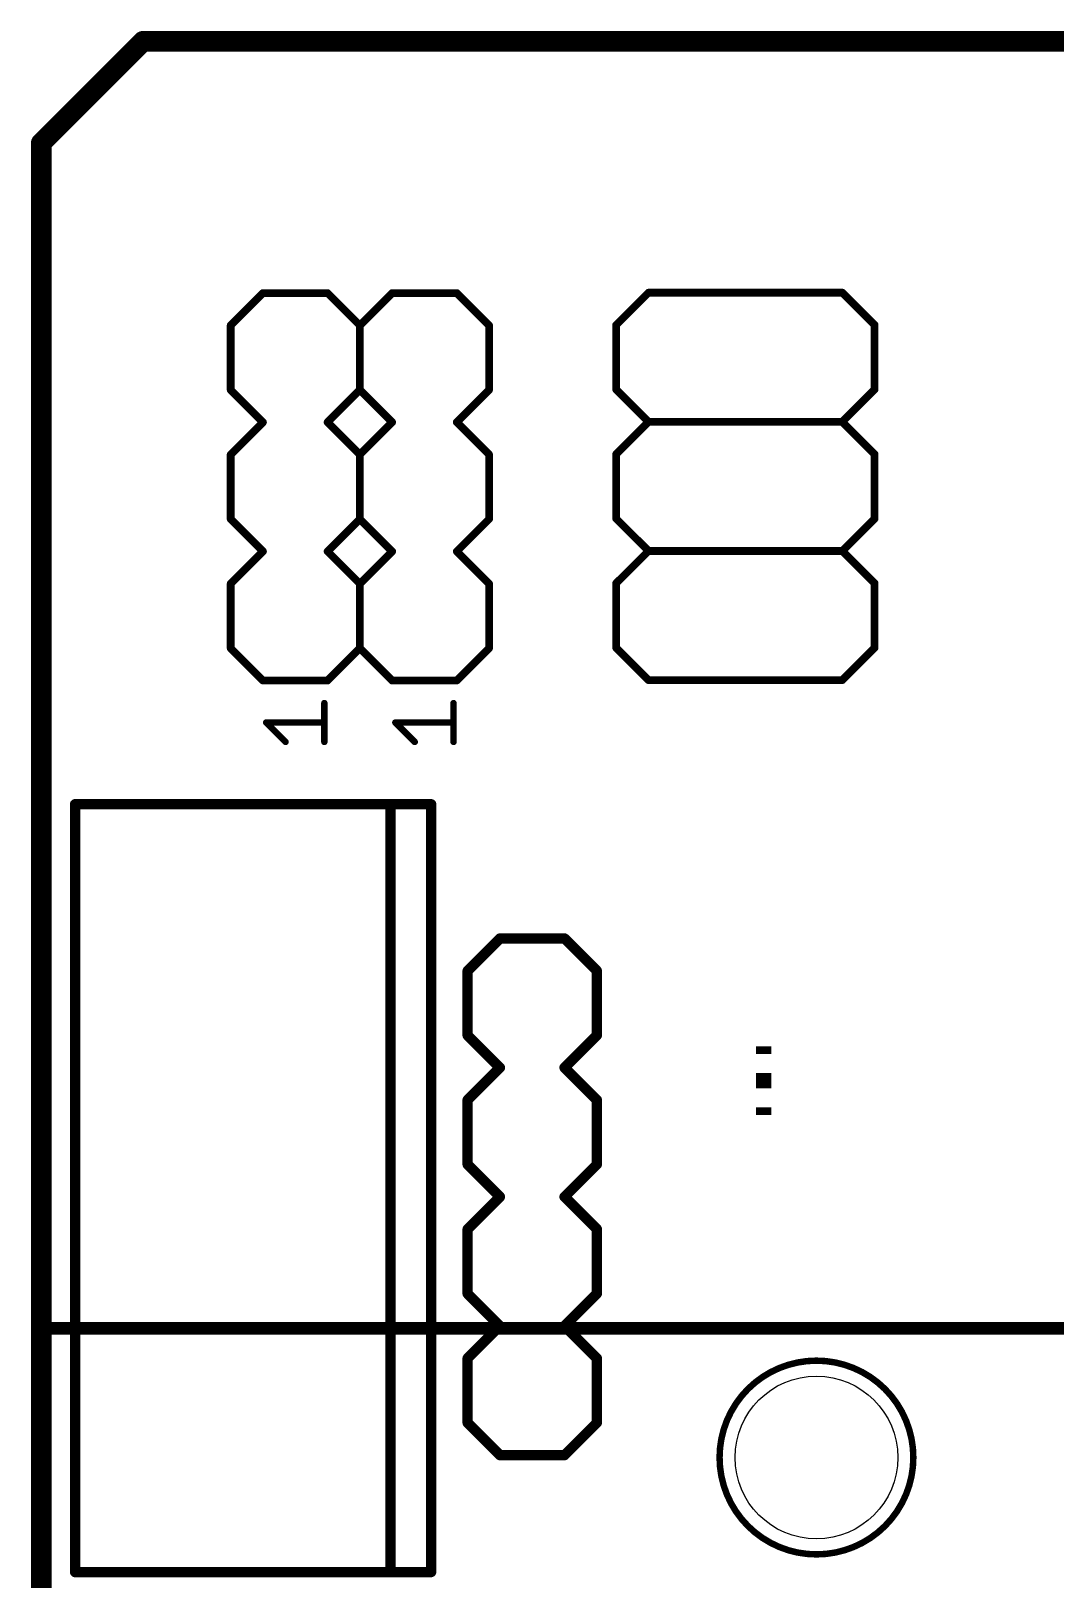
# Model space of a CAD drawing. Extents: x -3 to 102, y 0 to 80.
# Drawn here: x -0.2 to 19.93, y 49.76 to 80.2 of the extents above; entities that cross this region are included whole.
import ezdxf

# ---------------------------------------------------------------- set-up
doc = ezdxf.new("R2010")
doc.units = 0
for name, color, linetype in [('20', 7, 'CONTINUOUS'), ('21', 253, 'CONTINUOUS'), ('22', 253, 'CONTINUOUS')]:
    doc.layers.add(name, color=color, linetype=linetype)

# ---------------------------------------------------------------- blocks, each defined once
blk = doc.blocks.new('RECT')
blk.add_solid([(-0.5, -0.5), (0.5, -0.5), (-0.5, 0.5), (0.5, 0.5)])

msp = doc.modelspace()

# ---------------------------------------------------------------- linework, layer by layer
at = {"layer": '20', "const_width": 0.4064}
for points in [[(0, 78), (2, 80)], [(2, 80), (98, 80)], [(0, 78), (0, 2)]]:
    msp.add_lwpolyline(points, dxfattribs=at)
at = {"layer": '20', "const_width": 0.2032}
for points in [[(2, 80.1016, 1), (2, 79.8984)], [(2.0718, 79.9282, 1), (1.9282, 80.0718)], [(0.1016, 78, 1), (-0.1016, 78)], [(-0.0718, 78.0718, 1), (0.0718, 77.9282)]]:
    msp.add_lwpolyline(points, format="xyb", dxfattribs=at)
at = {"layer": '20'}
msp.add_circle((15.24, 52.15), 1.6, dxfattribs=at)
at = {"layer": '21'}
for points, const_width in [([(3.7232, 74.4139), (4.3582, 75.0489)], 0.1524), ([(4.3582, 75.0489), (5.6282, 75.0489)], 0.1524), ([(5.6282, 75.0489), (6.2632, 74.4139)], 0.1524), ([(6.2633, 74.414), (6.8983, 75.049)], 0.1524), ([(6.8983, 75.049), (8.1683, 75.049)], 0.1524), ([(8.1683, 75.049), (8.8033, 74.414)], 0.1524), ([(11.938, 75.057), (11.303, 74.422)], 0.1524), ([(11.938, 75.057), (15.748, 75.057)], 0.1524), ([(15.748, 75.057), (16.383, 74.422)], 0.1524), ([(3.7232, 73.1439), (3.7232, 74.4139)], 0.1524), ([(6.2632, 74.4139), (6.2632, 73.1439)], 0.1524), ([(6.2633, 73.144), (6.2633, 74.414)], 0.1524), ([(8.8033, 74.414), (8.8033, 73.144)], 0.1524), ([(11.303, 74.422), (11.303, 73.152)], 0.1524), ([(16.383, 74.422), (16.383, 73.152)], 0.1524), ([(4.3582, 72.5089), (3.7232, 73.1439)], 0.1524), ([(6.2632, 73.1439), (5.6282, 72.5089)], 0.1524), ([(6.8983, 72.509), (6.2633, 73.144)], 0.1524), ([(8.8033, 73.144), (8.1683, 72.509)], 0.1524), ([(11.303, 73.152), (11.938, 72.517)], 0.1524), ([(16.383, 73.152), (15.748, 72.517)], 0.1524), ([(3.7232, 71.8739), (4.3582, 72.5089)], 0.1524), ([(5.6282, 72.5089), (6.2632, 71.8739)], 0.1524), ([(6.2633, 71.874), (6.8983, 72.509)], 0.1524), ([(8.1683, 72.509), (8.8033, 71.874)], 0.1524), ([(11.938, 72.517), (11.303, 71.882)], 0.1524), ([(15.748, 72.517), (11.938, 72.517)], 0.1524), ([(15.748, 72.517), (16.383, 71.882)], 0.1524), ([(3.7232, 70.6039), (3.7232, 71.8739)], 0.1524), ([(6.2632, 71.8739), (6.2632, 70.6039)], 0.1524), ([(6.2633, 70.604), (6.2633, 71.874)], 0.1524), ([(8.8033, 71.874), (8.8033, 70.604)], 0.1524), ([(11.303, 71.882), (11.303, 70.612)], 0.1524), ([(16.383, 71.882), (16.383, 70.612)], 0.1524), ([(4.3582, 69.9689), (3.7232, 70.6039)], 0.1524), ([(6.2632, 70.6039), (5.6282, 69.9689)], 0.1524), ([(6.8983, 69.969), (6.2633, 70.604)], 0.1524), ([(8.8033, 70.604), (8.1683, 69.969)], 0.1524), ([(11.303, 70.612), (11.938, 69.977)], 0.1524), ([(16.383, 70.612), (15.748, 69.977)], 0.1524), ([(3.7232, 69.3339), (4.3582, 69.9689)], 0.1524), ([(5.6282, 69.9689), (6.2632, 69.3339)], 0.1524), ([(6.2633, 69.334), (6.8983, 69.969)], 0.1524), ([(8.1683, 69.969), (8.8033, 69.334)], 0.1524), ([(11.938, 69.977), (11.303, 69.342)], 0.1524), ([(15.748, 69.977), (11.938, 69.977)], 0.1524), ([(15.748, 69.977), (16.383, 69.342)], 0.1524), ([(3.7232, 68.0639), (3.7232, 69.3339)], 0.1524), ([(6.2632, 69.3339), (6.2632, 68.0639)], 0.1524), ([(6.2633, 68.064), (6.2633, 69.334)], 0.1524), ([(8.8033, 69.334), (8.8033, 68.064)], 0.1524), ([(11.303, 69.342), (11.303, 68.072)], 0.1524), ([(16.383, 69.342), (16.383, 68.072)], 0.1524), ([(3.7232, 68.0639), (4.3582, 67.4289)], 0.1524), ([(5.6282, 67.4289), (6.2632, 68.0639)], 0.1524), ([(6.2633, 68.064), (6.8983, 67.429)], 0.1524), ([(8.1683, 67.429), (8.8033, 68.064)], 0.1524), ([(11.303, 68.072), (11.938, 67.437)], 0.1524), ([(16.383, 68.072), (15.748, 67.437)], 0.1524), ([(4.3582, 67.4289), (5.6282, 67.4289)], 0.1524), ([(6.8983, 67.429), (8.1683, 67.429)], 0.1524), ([(15.748, 67.437), (11.938, 67.437)], 0.1524), ([(5.5647, 66.2224), (5.5647, 66.9851)], 0.127), ([(8.1048, 66.2225), (8.1048, 66.9852)], 0.127), ([(4.8021, 66.2224), (4.4207, 66.6037)], 0.127), ([(4.4207, 66.6037), (5.5647, 66.6037)], 0.127), ([(7.3422, 66.2225), (6.9608, 66.6038)], 0.127), ([(6.9608, 66.6038), (8.1048, 66.6038)], 0.127), ([(0.664, 49.897), (0.664, 64.997)], 0.2032), ([(0.664, 64.997), (6.864, 64.997)], 0.2032), ([(6.864, 64.997), (7.664, 64.997)], 0.2032), ([(6.864, 64.997), (6.864, 49.897)], 0.2032), ([(7.664, 64.997), (7.664, 49.897)], 0.2032), ([(8.382, 61.722), (9.017, 62.357)], 0.2032), ([(9.017, 62.357), (10.287, 62.357)], 0.2032), ([(10.287, 62.357), (10.922, 61.722)], 0.2032), ([(8.382, 60.452), (8.382, 61.722)], 0.2032), ([(10.922, 61.722), (10.922, 60.452)], 0.2032), ([(8.382, 60.452), (9.017, 59.817)], 0.2032), ([(10.287, 59.817), (10.922, 60.452)], 0.2032), ([(8.382, 59.182), (9.017, 59.817)], 0.2032), ([(10.287, 59.817), (10.922, 59.182)], 0.2032), ([(8.382, 57.912), (8.382, 59.182)], 0.2032), ([(10.922, 59.182), (10.922, 57.912)], 0.2032), ([(9.017, 57.277), (8.382, 57.912)], 0.2032), ([(10.922, 57.912), (10.287, 57.277)], 0.2032), ([(8.382, 56.642), (9.017, 57.277)], 0.2032), ([(10.287, 57.277), (10.922, 56.642)], 0.2032), ([(8.382, 55.372), (8.382, 56.642)], 0.2032), ([(10.922, 56.642), (10.922, 55.372)], 0.2032), ([(9.017, 54.737), (8.382, 55.372)], 0.2032), ([(10.922, 55.372), (10.287, 54.737)], 0.2032), ([(8.382, 54.102), (9.017, 54.737)], 0.2032), ([(10.287, 54.737), (10.922, 54.102)], 0.2032), ([(8.382, 52.832), (8.382, 54.102)], 0.2032), ([(10.922, 54.102), (10.922, 52.832)], 0.2032), ([(8.382, 52.832), (9.017, 52.197)], 0.2032), ([(10.287, 52.197), (10.922, 52.832)], 0.2032), ([(9.017, 52.197), (10.287, 52.197)], 0.2032), ([(6.864, 49.897), (0.664, 49.897)], 0.2032), ([(7.664, 49.897), (6.864, 49.897)], 0.2032)]:
    msp.add_lwpolyline(points, dxfattribs=dict(at, const_width=const_width))
for points, const_width in [([(4.3582, 75.087, 1), (4.3582, 75.0108)], 0.0762), ([(4.3851, 75.022, 1), (4.3313, 75.0758)], 0.0762), ([(5.6551, 75.0758, 1), (5.6013, 75.022)], 0.0762), ([(5.6282, 75.0108, 1), (5.6282, 75.087)], 0.0762), ([(6.8983, 75.0871, 1), (6.8983, 75.0109)], 0.0762), ([(6.9252, 75.0221, 1), (6.8714, 75.0759)], 0.0762), ([(8.1952, 75.0759, 1), (8.1414, 75.0221)], 0.0762), ([(8.1683, 75.0109, 1), (8.1683, 75.0871)], 0.0762), ([(11.938, 75.0951, 1), (11.938, 75.0189)], 0.0762), ([(11.9649, 75.0301, 1), (11.9111, 75.0839)], 0.0762), ([(15.7749, 75.0839, 1), (15.7211, 75.0301)], 0.0762), ([(15.748, 75.0189, 1), (15.748, 75.0951)], 0.0762), ([(3.7613, 74.4139, 1), (3.6851, 74.4139)], 0.0762), ([(3.6963, 74.4408, 1), (3.7501, 74.387)], 0.0762), ([(6.3013, 74.4139, 1), (6.2251, 74.4139)], 0.0762), ([(6.3014, 74.414, 1), (6.2252, 74.414)], 0.0762), ([(6.2364, 74.4409, 1), (6.2902, 74.3871)], 0.0762), ([(6.2363, 74.387, 1), (6.2901, 74.4408)], 0.0762), ([(8.8414, 74.414, 1), (8.7652, 74.414)], 0.0762), ([(8.7764, 74.3871, 1), (8.8302, 74.4409)], 0.0762), ([(11.3411, 74.422, 1), (11.2649, 74.422)], 0.0762), ([(11.2761, 74.4489, 1), (11.3299, 74.3951)], 0.0762), ([(16.4211, 74.422, 1), (16.3449, 74.422)], 0.0762), ([(16.3561, 74.3951, 1), (16.4099, 74.4489)], 0.0762), ([(3.6851, 73.1439, 1), (3.7613, 73.1439)], 0.0762), ([(3.7501, 73.1708, 1), (3.6963, 73.117)], 0.0762), ([(6.2251, 73.1439, 1), (6.3013, 73.1439)], 0.0762), ([(6.2252, 73.144, 1), (6.3014, 73.144)], 0.0762), ([(6.2902, 73.1709, 1), (6.2364, 73.1171)], 0.0762), ([(6.2901, 73.117, 1), (6.2363, 73.1708)], 0.0762), ([(8.7652, 73.144, 1), (8.8414, 73.144)], 0.0762), ([(8.8302, 73.1171, 1), (8.7764, 73.1709)], 0.0762), ([(11.2649, 73.152, 1), (11.3411, 73.152)], 0.0762), ([(11.3299, 73.1789, 1), (11.2761, 73.1251)], 0.0762), ([(16.3449, 73.152, 1), (16.4211, 73.152)], 0.0762), ([(16.4099, 73.1251, 1), (16.3561, 73.1789)], 0.0762), ([(4.3851, 72.482, 1), (4.3313, 72.5358)], 0.0762), ([(4.3313, 72.482, 1), (4.3851, 72.5358)], 0.0762), ([(5.6551, 72.5358, 1), (5.6013, 72.482)], 0.0762), ([(5.6013, 72.5358, 1), (5.6551, 72.482)], 0.0762), ([(6.9252, 72.4821, 1), (6.8714, 72.5359)], 0.0762), ([(6.8714, 72.4821, 1), (6.9252, 72.5359)], 0.0762), ([(8.1952, 72.5359, 1), (8.1414, 72.4821)], 0.0762), ([(8.1414, 72.5359, 1), (8.1952, 72.4821)], 0.0762), ([(11.938, 72.5551, 1), (11.938, 72.4789)], 0.0762), ([(11.9649, 72.4901, 1), (11.9111, 72.5439)], 0.0762), ([(11.9111, 72.4901, 1), (11.9649, 72.5439)], 0.0762), ([(15.7749, 72.5439, 1), (15.7211, 72.4901)], 0.0762), ([(15.7211, 72.5439, 1), (15.7749, 72.4901)], 0.0762), ([(15.748, 72.4789, 1), (15.748, 72.5551)], 0.0762), ([(3.7613, 71.8739, 1), (3.6851, 71.8739)], 0.0762), ([(3.6963, 71.9008, 1), (3.7501, 71.847)], 0.0762), ([(6.3013, 71.8739, 1), (6.2251, 71.8739)], 0.0762), ([(6.3014, 71.874, 1), (6.2252, 71.874)], 0.0762), ([(6.2364, 71.9009, 1), (6.2902, 71.8471)], 0.0762), ([(6.2363, 71.847, 1), (6.2901, 71.9008)], 0.0762), ([(8.8414, 71.874, 1), (8.7652, 71.874)], 0.0762), ([(8.7764, 71.8471, 1), (8.8302, 71.9009)], 0.0762), ([(11.3411, 71.882, 1), (11.2649, 71.882)], 0.0762), ([(11.2761, 71.9089, 1), (11.3299, 71.8551)], 0.0762), ([(16.4211, 71.882, 1), (16.3449, 71.882)], 0.0762), ([(16.3561, 71.8551, 1), (16.4099, 71.9089)], 0.0762), ([(3.6851, 70.6039, 1), (3.7613, 70.6039)], 0.0762), ([(3.7501, 70.6308, 1), (3.6963, 70.577)], 0.0762), ([(6.2251, 70.6039, 1), (6.3013, 70.6039)], 0.0762), ([(6.2252, 70.604, 1), (6.3014, 70.604)], 0.0762), ([(6.2902, 70.6309, 1), (6.2364, 70.5771)], 0.0762), ([(6.2901, 70.577, 1), (6.2363, 70.6308)], 0.0762), ([(8.7652, 70.604, 1), (8.8414, 70.604)], 0.0762), ([(8.8302, 70.5771, 1), (8.7764, 70.6309)], 0.0762), ([(11.2649, 70.612, 1), (11.3411, 70.612)], 0.0762), ([(11.3299, 70.6389, 1), (11.2761, 70.5851)], 0.0762), ([(16.3449, 70.612, 1), (16.4211, 70.612)], 0.0762), ([(16.4099, 70.5851, 1), (16.3561, 70.6389)], 0.0762), ([(4.3851, 69.942, 1), (4.3313, 69.9958)], 0.0762), ([(4.3313, 69.942, 1), (4.3851, 69.9958)], 0.0762), ([(5.6551, 69.9958, 1), (5.6013, 69.942)], 0.0762), ([(5.6013, 69.9958, 1), (5.6551, 69.942)], 0.0762), ([(6.9252, 69.9421, 1), (6.8714, 69.9959)], 0.0762), ([(6.8714, 69.9421, 1), (6.9252, 69.9959)], 0.0762), ([(8.1952, 69.9959, 1), (8.1414, 69.9421)], 0.0762), ([(8.1414, 69.9959, 1), (8.1952, 69.9421)], 0.0762), ([(11.938, 70.0151, 1), (11.938, 69.9389)], 0.0762), ([(11.9649, 69.9501, 1), (11.9111, 70.0039)], 0.0762), ([(11.9111, 69.9501, 1), (11.9649, 70.0039)], 0.0762), ([(15.7749, 70.0039, 1), (15.7211, 69.9501)], 0.0762), ([(15.7211, 70.0039, 1), (15.7749, 69.9501)], 0.0762), ([(15.748, 69.9389, 1), (15.748, 70.0151)], 0.0762), ([(3.7613, 69.3339, 1), (3.6851, 69.3339)], 0.0762), ([(6.3013, 69.3339, 1), (6.2251, 69.3339)], 0.0762), ([(6.3014, 69.334, 1), (6.2252, 69.334)], 0.0762), ([(8.8414, 69.334, 1), (8.7652, 69.334)], 0.0762), ([(11.3411, 69.342, 1), (11.2649, 69.342)], 0.0762), ([(16.4211, 69.342, 1), (16.3449, 69.342)], 0.0762), ([(3.6963, 69.3608, 1), (3.7501, 69.307)], 0.0762), ([(6.2364, 69.3609, 1), (6.2902, 69.3071)], 0.0762), ([(6.2363, 69.307, 1), (6.2901, 69.3608)], 0.0762), ([(8.7764, 69.3071, 1), (8.8302, 69.3609)], 0.0762), ([(11.2761, 69.3689, 1), (11.3299, 69.3151)], 0.0762), ([(16.3561, 69.3151, 1), (16.4099, 69.3689)], 0.0762), ([(3.6851, 68.0639, 1), (3.7613, 68.0639)], 0.0762), ([(3.7501, 68.0908, 1), (3.6963, 68.037)], 0.0762), ([(6.2251, 68.0639, 1), (6.3013, 68.0639)], 0.0762), ([(6.2252, 68.064, 1), (6.3014, 68.064)], 0.0762), ([(6.2902, 68.0909, 1), (6.2364, 68.0371)], 0.0762), ([(6.2901, 68.037, 1), (6.2363, 68.0908)], 0.0762), ([(8.7652, 68.064, 1), (8.8414, 68.064)], 0.0762), ([(8.8302, 68.0371, 1), (8.7764, 68.0909)], 0.0762), ([(11.2649, 68.072, 1), (11.3411, 68.072)], 0.0762), ([(11.3299, 68.0989, 1), (11.2761, 68.0451)], 0.0762), ([(16.3449, 68.072, 1), (16.4211, 68.072)], 0.0762), ([(16.4099, 68.0451, 1), (16.3561, 68.0989)], 0.0762), ([(4.3582, 67.467, 1), (4.3582, 67.3908)], 0.0762), ([(4.3313, 67.402, 1), (4.3851, 67.4558)], 0.0762), ([(5.6013, 67.4558, 1), (5.6551, 67.402)], 0.0762), ([(5.6282, 67.3908, 1), (5.6282, 67.467)], 0.0762), ([(6.8983, 67.4671, 1), (6.8983, 67.3909)], 0.0762), ([(6.8714, 67.4021, 1), (6.9252, 67.4559)], 0.0762), ([(8.1414, 67.4559, 1), (8.1952, 67.4021)], 0.0762), ([(8.1683, 67.3909, 1), (8.1683, 67.4671)], 0.0762), ([(11.938, 67.4751, 1), (11.938, 67.3989)], 0.0762), ([(11.9111, 67.4101, 1), (11.9649, 67.4639)], 0.0762), ([(15.7211, 67.4639, 1), (15.7749, 67.4101)], 0.0762), ([(15.748, 67.3989, 1), (15.748, 67.4751)], 0.0762), ([(5.5964, 66.9851, 1), (5.533, 66.9851)], 0.0635), ([(8.1366, 66.9852, 1), (8.0731, 66.9852)], 0.0635), ([(4.4207, 66.6355, 1), (4.4207, 66.572)], 0.0635), ([(4.4432, 66.6262, 1), (4.3983, 66.5813)], 0.0635), ([(5.5647, 66.572, 1), (5.5647, 66.6355)], 0.0635), ([(6.9608, 66.6356, 1), (6.9608, 66.5721)], 0.0635), ([(6.9833, 66.6263, 1), (6.9384, 66.5814)], 0.0635), ([(8.1048, 66.5721, 1), (8.1048, 66.6356)], 0.0635), ([(4.7796, 66.1999, 1), (4.8245, 66.2449)], 0.0635), ([(5.533, 66.2224, 1), (5.5964, 66.2224)], 0.0635), ([(7.3197, 66.2, 1), (7.3646, 66.245)], 0.0635), ([(8.0731, 66.2225, 1), (8.1366, 66.2225)], 0.0635), ([(0.7148, 64.997, 1), (0.6132, 64.997)], 0.1016), ([(0.664, 65.0478, 1), (0.664, 64.9462)], 0.1016), ([(6.864, 65.0478, 1), (6.864, 64.9462)], 0.1016), ([(6.9148, 64.997, 1), (6.8132, 64.997)], 0.1016), ([(6.864, 64.9462, 1), (6.864, 65.0478)], 0.1016), ([(7.7148, 64.997, 1), (7.6132, 64.997)], 0.1016), ([(7.664, 64.9462, 1), (7.664, 65.0478)], 0.1016), ([(9.017, 62.4078, 1), (9.017, 62.3062)], 0.1016), ([(9.0529, 62.3211, 1), (8.9811, 62.3929)], 0.1016), ([(10.3229, 62.3929, 1), (10.2511, 62.3211)], 0.1016), ([(10.287, 62.3062, 1), (10.287, 62.4078)], 0.1016), ([(8.4328, 61.722, 1), (8.3312, 61.722)], 0.1016), ([(8.3461, 61.7579, 1), (8.4179, 61.6861)], 0.1016), ([(10.9728, 61.722, 1), (10.8712, 61.722)], 0.1016), ([(10.8861, 61.6861, 1), (10.9579, 61.7579)], 0.1016), ([(8.4179, 60.4879, 1), (8.3461, 60.4161)], 0.1016), ([(8.3312, 60.452, 1), (8.4328, 60.452)], 0.1016), ([(10.8712, 60.452, 1), (10.9728, 60.452)], 0.1016), ([(10.9579, 60.4161, 1), (10.8861, 60.4879)], 0.1016), ([(9.0529, 59.7811, 1), (8.9811, 59.8529)], 0.1016), ([(8.9811, 59.7811, 1), (9.0529, 59.8529)], 0.1016), ([(10.3229, 59.8529, 1), (10.2511, 59.7811)], 0.1016), ([(10.2511, 59.8529, 1), (10.3229, 59.7811)], 0.1016), ([(8.4328, 59.182, 1), (8.3312, 59.182)], 0.1016), ([(8.3461, 59.2179, 1), (8.4179, 59.1461)], 0.1016), ([(10.9728, 59.182, 1), (10.8712, 59.182)], 0.1016), ([(10.8861, 59.1461, 1), (10.9579, 59.2179)], 0.1016), ([(8.4179, 57.9479, 1), (8.3461, 57.8761)], 0.1016), ([(8.3312, 57.912, 1), (8.4328, 57.912)], 0.1016), ([(10.8712, 57.912, 1), (10.9728, 57.912)], 0.1016), ([(10.9579, 57.8761, 1), (10.8861, 57.9479)], 0.1016), ([(9.0529, 57.2411, 1), (8.9811, 57.3129)], 0.1016), ([(8.9811, 57.2411, 1), (9.0529, 57.3129)], 0.1016), ([(10.3229, 57.3129, 1), (10.2511, 57.2411)], 0.1016), ([(10.2511, 57.3129, 1), (10.3229, 57.2411)], 0.1016), ([(8.4328, 56.642, 1), (8.3312, 56.642)], 0.1016), ([(8.3461, 56.6779, 1), (8.4179, 56.6061)], 0.1016), ([(10.9728, 56.642, 1), (10.8712, 56.642)], 0.1016), ([(10.8861, 56.6061, 1), (10.9579, 56.6779)], 0.1016), ([(8.4179, 55.4079, 1), (8.3461, 55.3361)], 0.1016), ([(8.3312, 55.372, 1), (8.4328, 55.372)], 0.1016), ([(10.8712, 55.372, 1), (10.9728, 55.372)], 0.1016), ([(10.9579, 55.3361, 1), (10.8861, 55.4079)], 0.1016), ([(9.0529, 54.7011, 1), (8.9811, 54.7729)], 0.1016), ([(8.9811, 54.7011, 1), (9.0529, 54.7729)], 0.1016), ([(10.3229, 54.7729, 1), (10.2511, 54.7011)], 0.1016), ([(10.2511, 54.7729, 1), (10.3229, 54.7011)], 0.1016), ([(8.4328, 54.102, 1), (8.3312, 54.102)], 0.1016), ([(8.3461, 54.1379, 1), (8.4179, 54.0661)], 0.1016), ([(10.9728, 54.102, 1), (10.8712, 54.102)], 0.1016), ([(10.8861, 54.0661, 1), (10.9579, 54.1379)], 0.1016), ([(15.24, 50.245, 1), (15.24, 54.055, 1), (15.24, 50.245)], 0.127), ([(8.4179, 52.8679, 1), (8.3461, 52.7961)], 0.1016), ([(8.3312, 52.832, 1), (8.4328, 52.832)], 0.1016), ([(10.8712, 52.832, 1), (10.9728, 52.832)], 0.1016), ([(10.9579, 52.7961, 1), (10.8861, 52.8679)], 0.1016), ([(9.017, 52.2478, 1), (9.017, 52.1462)], 0.1016), ([(8.9811, 52.1611, 1), (9.0529, 52.2329)], 0.1016), ([(10.2511, 52.2329, 1), (10.3229, 52.1611)], 0.1016), ([(10.287, 52.1462, 1), (10.287, 52.2478)], 0.1016), ([(0.664, 49.9478, 1), (0.664, 49.8462)], 0.1016), ([(0.6132, 49.897, 1), (0.7148, 49.897)], 0.1016), ([(6.864, 49.9478, 1), (6.864, 49.8462)], 0.1016), ([(6.8132, 49.897, 1), (6.9148, 49.897)], 0.1016), ([(6.864, 49.8462, 1), (6.864, 49.9478)], 0.1016), ([(7.6132, 49.897, 1), (7.7148, 49.897)], 0.1016), ([(7.664, 49.8462, 1), (7.664, 49.9478)], 0.1016)]:
    msp.add_lwpolyline(points, format="xyb", dxfattribs=dict(at, const_width=const_width))
at = {"layer": '22', "const_width": 0.254}
for points in [[(97.79, 54.69), (0, 54.69)], [(0, 54.69), (0, 45.19)]]:
    msp.add_lwpolyline(points, dxfattribs=at)
at = {"layer": '22', "const_width": 0.127}
for points in [[(0, 54.7535, 1), (0, 54.6265)], [(0.0635, 54.69, 1), (-0.0635, 54.69)]]:
    msp.add_lwpolyline(points, format="xyb", dxfattribs=at)

# ---------------------------------------------------------------- block references
at = {"layer": '21', "yscale": 0.3, "rotation": 90}
for p, xscale in [((14.201, 60.163), 0.15), ((14.201, 59.563), 0.3), ((14.201, 58.963), 0.15)]:
    msp.add_blockref('RECT', p, dxfattribs=dict(at, xscale=xscale))

doc.saveas('drawing.dxf')
